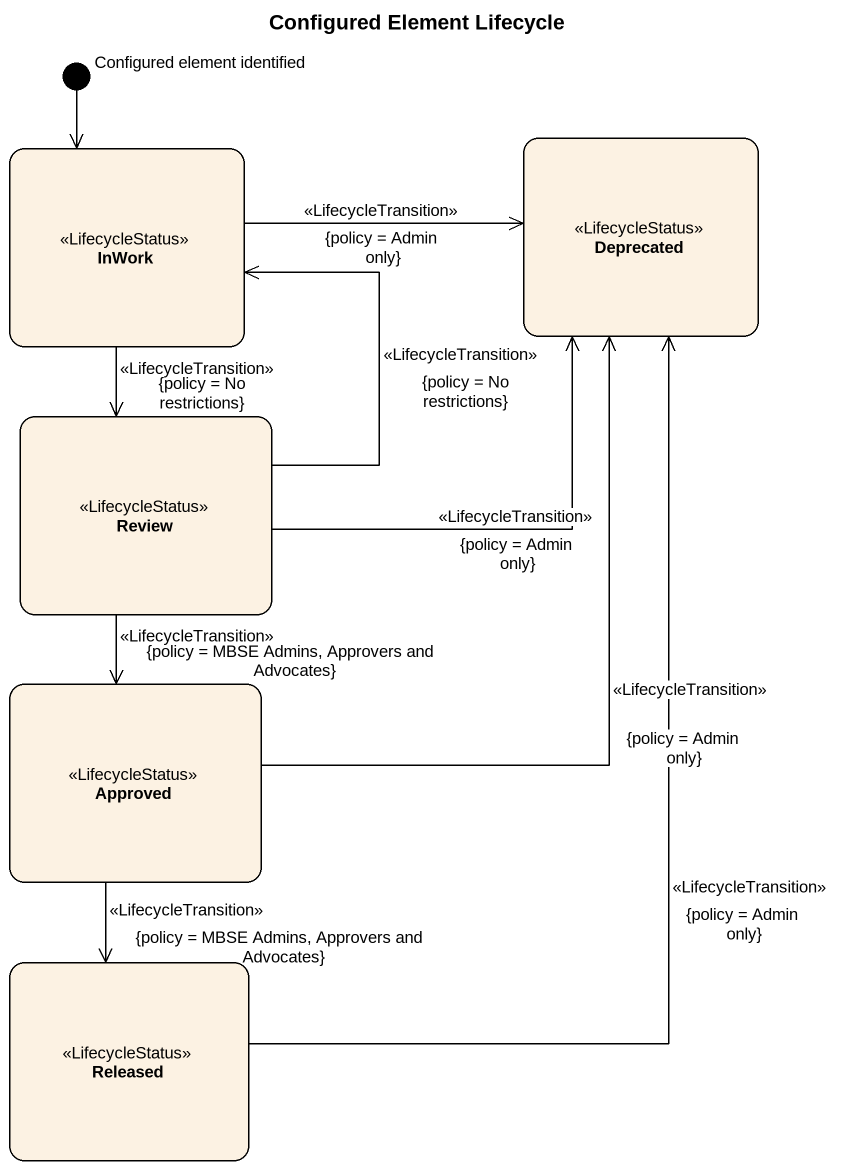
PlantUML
@startuml
title Configured Element Lifecycle
hide empty description
state "Configured element identified" as Configured_element <<start>>
state InWork <<LifecycleStatus>>
state Deprecated <<LifecycleStatus>>
state Review <<LifecycleStatus>>
state Approved <<LifecycleStatus>>
state Released <<LifecycleStatus>>
Configured_element --> InWork
InWork -right-> Deprecated : <<LifecycleTransition>>\n{policy = Admin only}
InWork --> Review : <<LifecycleTransition>>\n{policy = No restrictions}
Review -up-> InWork : <<LifecycleTransition>>\n{policy = No restrictions}
Review -right-> Deprecated : <<LifecycleTransition>>\n{policy = Admin only}
Review --> Approved : <<LifecycleTransition>>\n{policy = MBSE Admins, Approvers and Advocates}
Approved -up-> Deprecated : <<LifecycleTransition>>\n{policy = Admin only}
Approved --> Released : <<LifecycleTransition>>\n{policy = MBSE Admins, Approvers and Advocates}
Released -up-> Deprecated : <<LifecycleTransition>>\n{policy = Admin only}
@enduml
